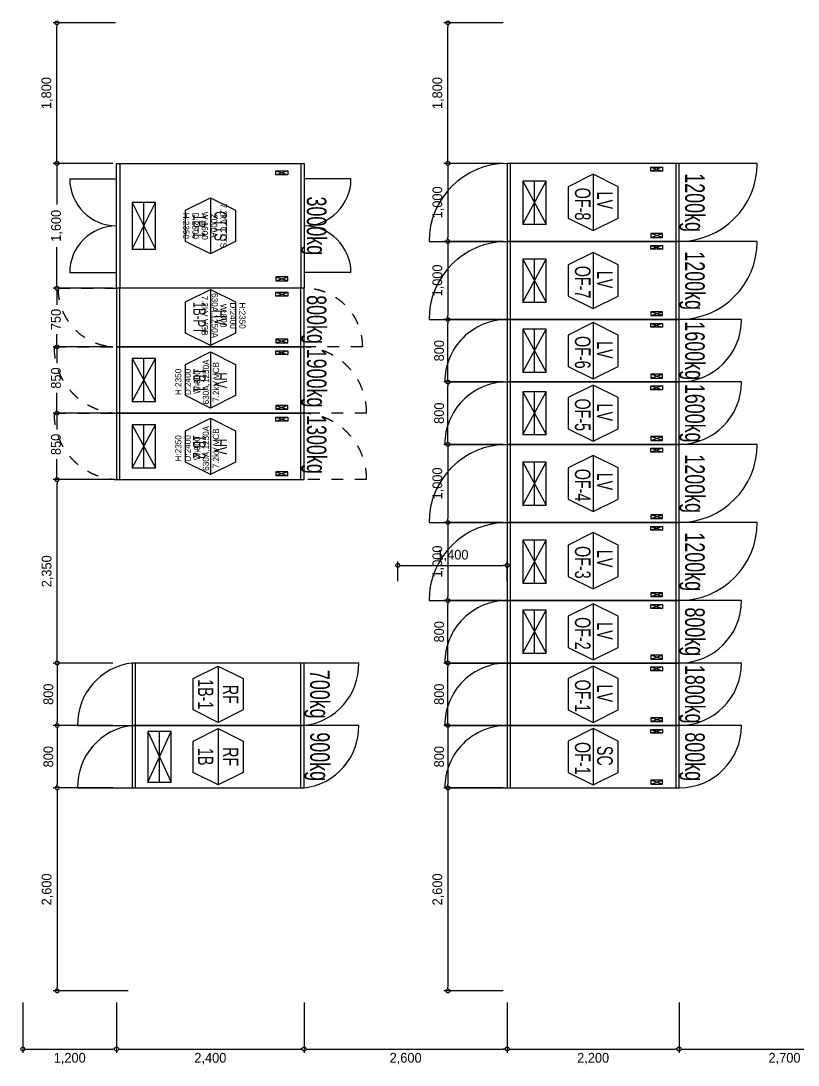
# Model space of a CAD drawing. Header units: millimetres. Extents: x 89978 to 501025, y -351975 to 835730.
# Drawn here: x 283425 to 293374, y -320500 to -307125 of the extents above; entities that cross this region are included whole.
import ezdxf
from ezdxf.enums import TextEntityAlignment as Align

# ---------------------------------------------------------------- set-up
doc = ezdxf.new("R2010")
doc.units = ezdxf.units.MM
doc.header["$LTSCALE"] = 150
doc.linetypes.add('D1', pattern=[3, 1, -1, 1])
doc.layers.get('Defpoints').update_dxf_attribs({"color": 150})
for name, color, linetype in [('------00 Switch Gear', 3, 'Continuous'), ('------00 Switch Gear_Number', 1, 'Continuous'), ('-----36 Dimension', 1, 'Continuous'), ('20251030_전기하중검토', 241, 'Continuous'), ('e-panel-name', 7, 'Continuous')]:
    doc.layers.add(name, color=color, linetype=linetype)
doc.layers.add('NOPLOT', color=191, linetype='Continuous', plot=False)
doc.styles.add('ELEC', font='')
doc.styles.get('ELEC').set_extended_font_data('Dotum')
doc.dimstyles.new('ELEC', dxfattribs={"dimscale": 100, "dimtxt": 2, "dimasz": 1, "dimexe": 2, "dimexo": 1, "dimgap": 1, "dimtad": 1, "dimdec": 0, "dimrnd": 0.25, "dimzin": 9, "dimdsep": 32, "dimlunit": 6, "dimtxsty": 'ELEC', "dimblk": 'Z_DOT', "dimcen": 3, "dimclrd": 7, "dimclre": 7, "dimclrt": 3, "dimadec": 0, "dimazin": 0, "dimtfac": 1, "dimtdec": 0, "dimtix": 1, "dimtmove": 2, "dimatfit": 1, "dimfxl": 1, "dimarcsym": 0})

# ---------------------------------------------------------------- blocks, each defined once
blk = doc.blocks.new('_DOTBLANK')
at = {"color": 0, "linetype": 'ByBlock'}
blk.add_line((-0.5, 0), (-1, 0), dxfattribs=at)
blk.add_circle((0, 0), 0.5, dxfattribs=at)
blk = doc.blocks.new('*D973')
at = {"layer": '-----36 Dimension', "color": 0, "lineweight": -2, "transparency": 16777216}
for p, q in [((284600, -316150), (283839, -316150)), ((283889, -316200), (283889, -316900)), ((284603, -316950), (283839, -316950))]:
    blk.add_line(p, q, dxfattribs=at)
at = {"layer": 'Defpoints', "color": 0, "transparency": 16777216}
for p in [(284650, -316150, 0), (283889, -316950), (284653, -316950)]:
    blk.add_point(p, dxfattribs=at)
at = {"layer": '-----36 Dimension', "color": 0, "lineweight": -2, "transparency": 16777216, "xscale": 50, "yscale": 50, "zscale": 50}
for p, rotation in [((283889, -316150), 90), ((283889, -316950), 270)]:
    blk.add_blockref('_DOTBLANK', p, dxfattribs=dict(at, rotation=rotation))
at = {"layer": '-----36 Dimension', "color": 0, "transparency": 16777216, "insert": (283777, -316550), "char_height": 125, "attachment_point": 5, "rotation": 90, "style": 'ELEC'}
blk.add_mtext('800', dxfattribs=at)
blk = doc.blocks.new('Z_DOT')
for p, q in [((-2, 0), (2, 0)), ((0, -2), (0, 2))]:
    blk.add_line(p, q)
for radius in [2.5, 1.25]:
    blk.add_circle((0, 0), radius)
blk = doc.blocks.new('*D974')
at = {"layer": '-----36 Dimension', "color": 0, "lineweight": -2, "transparency": 16777216}
for p, q in [((284600, -315350), (283839, -315350)), ((283889, -315400), (283889, -316100)), ((284603, -316150), (283839, -316150))]:
    blk.add_line(p, q, dxfattribs=at)
at = {"layer": 'Defpoints', "color": 0, "transparency": 16777216}
for p in [(284650, -315350, 0), (283889, -316150), (284653, -316150)]:
    blk.add_point(p, dxfattribs=at)
at = {"layer": '-----36 Dimension', "color": 0, "lineweight": -2, "transparency": 16777216, "xscale": 50, "yscale": 50, "zscale": 50}
for p, rotation in [((283889, -315350), 90), ((283889, -316150), 270)]:
    blk.add_blockref('_DOTBLANK', p, dxfattribs=dict(at, rotation=rotation))
at = {"layer": '-----36 Dimension', "color": 0, "transparency": 16777216, "insert": (283777, -315750), "char_height": 125, "attachment_point": 5, "rotation": 90, "style": 'ELEC'}
blk.add_mtext('800', dxfattribs=at)
blk = doc.blocks.new('800x2200')
at = {"layer": '------00 Switch Gear'}
for p, q in [((-2160, 0), (-2160, 800)), ((-1990, 750), (-1840, 700)), ((-1840, 750), (-1990, 700)), ((800, 800), (-42, 800)), ((-40, 0), (-40, 800)), ((-3000, 0), (-2158, 0)), ((-1990, 50), (-1840, 100)), ((-1840, 50), (-1990, 100))]:
    blk.add_line(p, q, dxfattribs=at)
for points in [[(0, 0), (0, 800), (-2200, 800), (-2200, 0)], [(-1840, 750), (-1990, 750), (-1990, 700), (-1840, 700)], [(-1840, 50), (-1990, 50), (-1990, 100), (-1840, 100)]]:
    blk.add_lwpolyline(points, close=True, dxfattribs=at)
for centre, start, end in [((-2200, 0), 90, 180), ((0, 800), 270, 0)]:
    blk.add_arc(centre, 800, start, end, dxfattribs=at)
blk = doc.blocks.new('*D1023')
at = {"layer": '-----36 Dimension', "color": 0, "lineweight": -2, "transparency": 16777216}
for p, q in [((284650, -319700), (284650, -320344)), ((287050, -319700), (287050, -320344)), ((284700, -320294), (287000, -320294))]:
    blk.add_line(p, q, dxfattribs=at)
at = {"layer": 'Defpoints', "color": 0, "transparency": 16777216}
for p in [(284650, -318450), (287050, -318450), (287050, -320294)]:
    blk.add_point(p, dxfattribs=at)
at = {"layer": '-----36 Dimension', "color": 0, "lineweight": -2, "transparency": 16777216, "xscale": 50, "yscale": 50, "zscale": 50, "rotation": 180}
blk.add_blockref('_DOTBLANK', (284650, -320294), dxfattribs=at)
at = {"layer": '-----36 Dimension', "color": 0, "lineweight": -2, "transparency": 16777216, "xscale": 50, "yscale": 50, "zscale": 50}
blk.add_blockref('_DOTBLANK', (287050, -320294), dxfattribs=at)
at = {"layer": '-----36 Dimension', "color": 0, "transparency": 16777216, "insert": (285850, -320418), "char_height": 125, "attachment_point": 5, "style": 'ELEC'}
blk.add_mtext('2,400', dxfattribs=at)
blk = doc.blocks.new('*D1024')
at = {"layer": '-----36 Dimension', "color": 0, "lineweight": -2, "transparency": 16777216}
for p, q in [((283450, -319700), (283450, -320344)), ((284650, -319700), (284650, -320344)), ((283500, -320294), (284600, -320294))]:
    blk.add_line(p, q, dxfattribs=at)
at = {"layer": 'Defpoints', "color": 0, "transparency": 16777216}
for p in [(283450, -318450), (284650, -318450), (284650, -320294)]:
    blk.add_point(p, dxfattribs=at)
at = {"layer": '-----36 Dimension', "color": 0, "lineweight": -2, "transparency": 16777216, "xscale": 50, "yscale": 50, "zscale": 50, "rotation": 180}
blk.add_blockref('_DOTBLANK', (283450, -320294), dxfattribs=at)
at = {"layer": '-----36 Dimension', "color": 0, "lineweight": -2, "transparency": 16777216, "xscale": 50, "yscale": 50, "zscale": 50}
blk.add_blockref('_DOTBLANK', (284650, -320294), dxfattribs=at)
at = {"layer": '-----36 Dimension', "color": 0, "transparency": 16777216, "insert": (284050, -320418), "char_height": 125, "attachment_point": 5, "style": 'ELEC'}
blk.add_mtext('1,200', dxfattribs=at)
blk = doc.blocks.new('*D1025')
at = {"layer": '-----36 Dimension', "color": 0, "lineweight": -2, "transparency": 16777216}
for p, q in [((289650, -319700), (289650, -320344)), ((291850, -319700), (291850, -320344)), ((289700, -320294), (291800, -320294))]:
    blk.add_line(p, q, dxfattribs=at)
at = {"layer": 'Defpoints', "color": 0, "transparency": 16777216}
for p in [(289650, -318450), (291850, -318450), (291850, -320294)]:
    blk.add_point(p, dxfattribs=at)
at = {"layer": '-----36 Dimension', "color": 0, "lineweight": -2, "transparency": 16777216, "xscale": 50, "yscale": 50, "zscale": 50, "rotation": 180}
blk.add_blockref('_DOTBLANK', (289650, -320294), dxfattribs=at)
at = {"layer": '-----36 Dimension', "color": 0, "lineweight": -2, "transparency": 16777216, "xscale": 50, "yscale": 50, "zscale": 50}
blk.add_blockref('_DOTBLANK', (291850, -320294), dxfattribs=at)
at = {"layer": '-----36 Dimension', "color": 0, "transparency": 16777216, "insert": (290750, -320418), "char_height": 125, "attachment_point": 5, "style": 'ELEC'}
blk.add_mtext('2,200', dxfattribs=at)
blk = doc.blocks.new('*D1026')
at = {"layer": '-----36 Dimension', "color": 0, "lineweight": -2, "transparency": 16777216}
for p, q in [((291850, -319700), (291850, -320344)), ((294550, -319700), (294550, -320344)), ((291900, -320294), (294500, -320294))]:
    blk.add_line(p, q, dxfattribs=at)
at = {"layer": 'Defpoints', "color": 0, "transparency": 16777216}
for p in [(291850, -318450), (294550, -318450), (294550, -320294)]:
    blk.add_point(p, dxfattribs=at)
at = {"layer": '-----36 Dimension', "color": 0, "lineweight": -2, "transparency": 16777216, "xscale": 50, "yscale": 50, "zscale": 50, "rotation": 180}
blk.add_blockref('_DOTBLANK', (291850, -320294), dxfattribs=at)
at = {"layer": '-----36 Dimension', "color": 0, "lineweight": -2, "transparency": 16777216, "xscale": 50, "yscale": 50, "zscale": 50}
blk.add_blockref('_DOTBLANK', (294550, -320294), dxfattribs=at)
at = {"layer": '-----36 Dimension', "color": 0, "transparency": 16777216, "insert": (293200, -320418), "char_height": 125, "attachment_point": 5, "style": 'ELEC'}
blk.add_mtext('2,700', dxfattribs=at)
blk = doc.blocks.new('*D1030')
at = {"layer": '-----36 Dimension', "color": 0, "lineweight": -2, "transparency": 16777216}
for p, q in [((287050, -319700), (287050, -320344)), ((289650, -319700), (289650, -320344)), ((287100, -320294), (289600, -320294))]:
    blk.add_line(p, q, dxfattribs=at)
at = {"layer": 'Defpoints', "color": 0, "transparency": 16777216}
for p in [(287050, -318450), (289650, -318450), (289650, -320294)]:
    blk.add_point(p, dxfattribs=at)
at = {"layer": '-----36 Dimension', "color": 0, "lineweight": -2, "transparency": 16777216, "xscale": 50, "yscale": 50, "zscale": 50, "rotation": 180}
blk.add_blockref('_DOTBLANK', (287050, -320294), dxfattribs=at)
at = {"layer": '-----36 Dimension', "color": 0, "lineweight": -2, "transparency": 16777216, "xscale": 50, "yscale": 50, "zscale": 50}
blk.add_blockref('_DOTBLANK', (289650, -320294), dxfattribs=at)
at = {"layer": '-----36 Dimension', "color": 0, "transparency": 16777216, "insert": (288350, -320418), "char_height": 125, "attachment_point": 5, "style": 'ELEC'}
blk.add_mtext('2,600', dxfattribs=at)
blk = doc.blocks.new('*D1031')
at = {"layer": '-----36 Dimension', "color": 0, "lineweight": -2, "transparency": 16777216}
for p, q in [((289600, -316150), (288841, -316150)), ((288891, -316200), (288891, -316900)), ((289600, -316950), (288841, -316950))]:
    blk.add_line(p, q, dxfattribs=at)
at = {"layer": 'Defpoints', "color": 0, "transparency": 16777216}
for p in [(289650, -316150), (288891, -316950), (289650, -316950)]:
    blk.add_point(p, dxfattribs=at)
at = {"layer": '-----36 Dimension', "color": 0, "lineweight": -2, "transparency": 16777216, "xscale": 50, "yscale": 50, "zscale": 50}
for p, rotation in [((288891, -316150), 90), ((288891, -316950), 270)]:
    blk.add_blockref('_DOTBLANK', p, dxfattribs=dict(at, rotation=rotation))
at = {"layer": '-----36 Dimension', "color": 0, "transparency": 16777216, "insert": (288779, -316550), "char_height": 125, "attachment_point": 5, "rotation": 90, "style": 'ELEC'}
blk.add_mtext('800', dxfattribs=at)
blk = doc.blocks.new('*D1134')
at = {"layer": '-----36 Dimension', "color": 0, "lineweight": -2, "transparency": 16777216}
for p, q in [((289600, -315350), (288841, -315350)), ((288891, -316100), (288891, -315400)), ((289600, -316150), (288841, -316150))]:
    blk.add_line(p, q, dxfattribs=at)
at = {"layer": 'Defpoints', "color": 0, "transparency": 16777216}
for p in [(288891, -315350), (289650, -315350), (289650, -316150)]:
    blk.add_point(p, dxfattribs=at)
at = {"layer": '-----36 Dimension', "color": 0, "lineweight": -2, "transparency": 16777216, "xscale": 50, "yscale": 50, "zscale": 50}
for p, rotation in [((288891, -315350), 90), ((288891, -316150), 270)]:
    blk.add_blockref('_DOTBLANK', p, dxfattribs=dict(at, rotation=rotation))
at = {"layer": '-----36 Dimension', "color": 0, "transparency": 16777216, "insert": (288779, -315750), "char_height": 125, "attachment_point": 5, "rotation": 90, "style": 'ELEC'}
blk.add_mtext('800', dxfattribs=at)
blk = doc.blocks.new('*D1135')
at = {"layer": '-----36 Dimension', "color": 0, "lineweight": -2, "transparency": 16777216}
for p, q in [((289600, -314550), (288841, -314550)), ((288891, -315300), (288891, -314600)), ((289600, -315350), (288841, -315350))]:
    blk.add_line(p, q, dxfattribs=at)
at = {"layer": 'Defpoints', "color": 0, "transparency": 16777216}
for p in [(288891, -314550), (289650, -314550), (289650, -315350)]:
    blk.add_point(p, dxfattribs=at)
at = {"layer": '-----36 Dimension', "color": 0, "lineweight": -2, "transparency": 16777216, "xscale": 50, "yscale": 50, "zscale": 50}
for p, rotation in [((288891, -314550), 90), ((288891, -315350), 270)]:
    blk.add_blockref('_DOTBLANK', p, dxfattribs=dict(at, rotation=rotation))
at = {"layer": '-----36 Dimension', "color": 0, "transparency": 16777216, "insert": (288779, -314950), "char_height": 125, "attachment_point": 5, "rotation": 90, "style": 'ELEC'}
blk.add_mtext('800', dxfattribs=at)
blk = doc.blocks.new('*D1136')
at = {"layer": '-----36 Dimension', "color": 0, "lineweight": -2, "transparency": 16777216}
for p, q in [((289600, -311750), (288841, -311750)), ((288891, -312500), (288891, -311800)), ((289600, -312550), (288841, -312550))]:
    blk.add_line(p, q, dxfattribs=at)
at = {"layer": 'Defpoints', "color": 0, "transparency": 16777216}
for p in [(288891, -311750), (289650, -311750), (289650, -312550)]:
    blk.add_point(p, dxfattribs=at)
at = {"layer": '-----36 Dimension', "color": 0, "lineweight": -2, "transparency": 16777216, "xscale": 50, "yscale": 50, "zscale": 50}
for p, rotation in [((288891, -311750), 90), ((288891, -312550), 270)]:
    blk.add_blockref('_DOTBLANK', p, dxfattribs=dict(at, rotation=rotation))
at = {"layer": '-----36 Dimension', "color": 0, "transparency": 16777216, "insert": (288779, -312150), "char_height": 125, "attachment_point": 5, "rotation": 90, "style": 'ELEC'}
blk.add_mtext('800', dxfattribs=at)
blk = doc.blocks.new('*D1137')
at = {"layer": '-----36 Dimension', "color": 0, "lineweight": -2, "transparency": 16777216}
for p, q in [((289600, -310950), (288841, -310950)), ((288891, -311700), (288891, -311000)), ((289600, -311750), (288841, -311750))]:
    blk.add_line(p, q, dxfattribs=at)
at = {"layer": 'Defpoints', "color": 0, "transparency": 16777216}
for p in [(288891, -310950), (289650, -310950), (289650, -311750)]:
    blk.add_point(p, dxfattribs=at)
at = {"layer": '-----36 Dimension', "color": 0, "lineweight": -2, "transparency": 16777216, "xscale": 50, "yscale": 50, "zscale": 50}
for p, rotation in [((288891, -310950), 90), ((288891, -311750), 270)]:
    blk.add_blockref('_DOTBLANK', p, dxfattribs=dict(at, rotation=rotation))
at = {"layer": '-----36 Dimension', "color": 0, "transparency": 16777216, "insert": (288779, -311350), "char_height": 125, "attachment_point": 5, "rotation": 90, "style": 'ELEC'}
blk.add_mtext('800', dxfattribs=at)
blk = doc.blocks.new('*D1032')
at = {"layer": '-----36 Dimension', "color": 0, "lineweight": -2, "transparency": 16777216}
for p, q in [((289600, -307150), (288841, -307150)), ((288891, -308900), (288891, -307200)), ((289600, -308950), (288841, -308950))]:
    blk.add_line(p, q, dxfattribs=at)
at = {"layer": 'Defpoints', "color": 0, "transparency": 16777216}
for p in [(288891, -307150), (289650, -307150), (289650, -308950)]:
    blk.add_point(p, dxfattribs=at)
at = {"layer": '-----36 Dimension', "color": 0, "lineweight": -2, "transparency": 16777216, "xscale": 50, "yscale": 50, "zscale": 50}
for p, rotation in [((288891, -307150), 90), ((288891, -308950), 270)]:
    blk.add_blockref('_DOTBLANK', p, dxfattribs=dict(at, rotation=rotation))
at = {"layer": '-----36 Dimension', "color": 0, "transparency": 16777216, "insert": (288767, -308050), "char_height": 125, "attachment_point": 5, "rotation": 90, "style": 'ELEC'}
blk.add_mtext('1,800', dxfattribs=at)
blk = doc.blocks.new('*D1033')
at = {"layer": '-----36 Dimension', "color": 0, "lineweight": -2, "transparency": 16777216}
for p, q in [((289600, -316950), (288841, -316950)), ((288891, -317000), (288891, -319500)), ((289600, -319550), (288841, -319550))]:
    blk.add_line(p, q, dxfattribs=at)
at = {"layer": 'Defpoints', "color": 0, "transparency": 16777216}
for p in [(289650, -316950), (288891, -319550), (289650, -319550)]:
    blk.add_point(p, dxfattribs=at)
at = {"layer": '-----36 Dimension', "color": 0, "lineweight": -2, "transparency": 16777216, "xscale": 50, "yscale": 50, "zscale": 50}
for p, rotation in [((288891, -316950), 90), ((288891, -319550), 270)]:
    blk.add_blockref('_DOTBLANK', p, dxfattribs=dict(at, rotation=rotation))
at = {"layer": '-----36 Dimension', "color": 0, "transparency": 16777216, "insert": (288767, -318250), "char_height": 125, "attachment_point": 5, "rotation": 90, "style": 'ELEC'}
blk.add_mtext('2,600', dxfattribs=at)
blk = doc.blocks.new('*D993')
at = {"layer": '-----36 Dimension', "color": 0, "lineweight": -2, "transparency": 16777216}
for p, q in [((284600, -308950), (283836, -308950)), ((283886, -309000), (283886, -309478)), ((283886, -310500), (283886, -310022)), ((284600, -310550), (283836, -310550))]:
    blk.add_line(p, q, dxfattribs=at)
at = {"layer": 'Defpoints', "color": 0, "transparency": 16777216}
for p in [(284650, -308950), (283886, -310550), (284650, -310550)]:
    blk.add_point(p, dxfattribs=at)
at = {"layer": '-----36 Dimension', "color": 0, "lineweight": -2, "transparency": 16777216, "xscale": 50, "yscale": 50, "zscale": 50}
for p, rotation in [((283886, -308950), 90), ((283886, -310550), 270)]:
    blk.add_blockref('_DOTBLANK', p, dxfattribs=dict(at, rotation=rotation))
at = {"layer": '-----36 Dimension', "color": 0, "transparency": 16777216, "insert": (283886, -309750), "char_height": 125, "attachment_point": 5, "rotation": 90, "style": 'ELEC'}
blk.add_mtext('1,600', dxfattribs=at)
blk = doc.blocks.new('1600X2400')
at = {"layer": '------00 Switch Gear', "linetype": 'Continuous'}
for p, q in [((-2360, 855), (-2360, 1600)), ((-42, 0), (-42, 1600)), ((-2360, 0), (-2360, 855))]:
    blk.add_line(p, q, dxfattribs=at)
at = {"layer": '------00 Switch Gear', "linetype": 'D1'}
for p, q in [((-2040, 1505), (-2190, 1455)), ((-2040, 1455), (-2190, 1505)), ((-2040, 95), (-2190, 145)), ((-2040, 145), (-2190, 95))]:
    blk.add_line(p, q, dxfattribs=at)
at = {"layer": '------00 Switch Gear'}
blk.add_lwpolyline([(0, 1600), (0, 0), (-2400, 0), (-2400, 1600)], close=True, dxfattribs=at)
at = {"layer": '------00 Switch Gear', "linetype": 'D1'}
for points in [[(-2190, 1505), (-2190, 1455), (-2040, 1455), (-2040, 1505)], [(-2190, 95), (-2190, 145), (-2040, 145), (-2040, 95)]]:
    blk.add_lwpolyline(points, close=True, dxfattribs=at)
at = {"layer": 'NOPLOT', "linetype": 'ByBlock'}
for p, q in [((-3000, 1400), (-2400, 1400)), ((600, 1400), (0, 1400)), ((-3000, 200), (-2400, 200)), ((600, 200), (0, 200))]:
    blk.add_line(p, q, dxfattribs=at)
for centre, start, end in [((-2400, 1400), 180, 270), ((0, 1400), 270, 0), ((-2400, 200), 90, 180), ((0, 200), 0, 90)]:
    blk.add_arc(centre, 600, start, end, dxfattribs=at)
blk = doc.blocks.new('*D994')
at = {"layer": '-----36 Dimension', "color": 0, "lineweight": -2, "transparency": 16777216}
for p, q in [((284600, -310550), (283836, -310550)), ((283886, -310600), (283886, -310761)), ((283886, -311250), (283886, -311139)), ((284600, -311300), (283836, -311300))]:
    blk.add_line(p, q, dxfattribs=at)
at = {"layer": 'Defpoints', "color": 0, "transparency": 16777216}
for p in [(284650, -310550), (283886, -311300), (284650, -311300)]:
    blk.add_point(p, dxfattribs=at)
at = {"layer": '-----36 Dimension', "color": 0, "lineweight": -2, "transparency": 16777216, "xscale": 50, "yscale": 50, "zscale": 50}
for p, rotation in [((283886, -310550), 90), ((283886, -311300), 270)]:
    blk.add_blockref('_DOTBLANK', p, dxfattribs=dict(at, rotation=rotation))
at = {"layer": '-----36 Dimension', "color": 0, "transparency": 16777216, "insert": (283874, -310950), "char_height": 125, "attachment_point": 5, "rotation": 90, "style": 'ELEC'}
blk.add_mtext('750', dxfattribs=at)
blk = doc.blocks.new('750X2400')
at = {"layer": '------00 Switch Gear'}
for p, q in [((-2360, 750), (-2360, 0)), ((-42, 750), (-42, 0))]:
    blk.add_line(p, q, dxfattribs=at)
at = {"layer": '------00 Switch Gear', "linetype": 'D1'}
for p, q in [((-2040, 700), (-2190, 650)), ((-2040, 650), (-2190, 700)), ((-2040, 50), (-2190, 100)), ((-2040, 100), (-2190, 50))]:
    blk.add_line(p, q, dxfattribs=at)
at = {"layer": '------00 Switch Gear'}
blk.add_lwpolyline([(-2400, 750), (-2400, 0), (0, 0), (0, 750)], close=True, dxfattribs=at)
at = {"layer": '------00 Switch Gear', "linetype": 'D1'}
for points in [[(-2190, 700), (-2190, 650), (-2040, 650), (-2040, 700)], [(-2190, 50), (-2190, 100), (-2040, 100), (-2040, 50)]]:
    blk.add_lwpolyline(points, close=True, dxfattribs=at)
at = {"layer": 'NOPLOT', "linetype": 'D1'}
for p, q in [((-3150, 750), (-2400, 750)), ((750, 0), (0, 0))]:
    blk.add_line(p, q, dxfattribs=at)
for centre, start, end in [((-2400, 750), 180, 270), ((0, 0), 0, 90)]:
    blk.add_arc(centre, 750, start, end, dxfattribs=at)
blk = doc.blocks.new('*D1091')
at = {"layer": '-----36 Dimension', "color": 0, "lineweight": -2, "transparency": 16777216}
for p, q in [((288250, -314300), (288250, -314049)), ((289650, -314300), (289650, -314049)), ((288300, -314099), (289600, -314099))]:
    blk.add_line(p, q, dxfattribs=at)
at = {"layer": 'Defpoints', "color": 0, "transparency": 16777216}
for p in [(289650, -314099), (288250, -314350), (289650, -314350)]:
    blk.add_point(p, dxfattribs=at)
at = {"layer": '-----36 Dimension', "color": 0, "lineweight": -2, "transparency": 16777216, "xscale": 50, "yscale": 50, "zscale": 50, "rotation": 180}
blk.add_blockref('_DOTBLANK', (288250, -314099), dxfattribs=at)
at = {"layer": '-----36 Dimension', "color": 0, "lineweight": -2, "transparency": 16777216, "xscale": 50, "yscale": 50, "zscale": 50}
blk.add_blockref('_DOTBLANK', (289650, -314099), dxfattribs=at)
at = {"layer": '-----36 Dimension', "color": 0, "transparency": 16777216, "insert": (288950, -313974), "char_height": 125, "attachment_point": 5, "style": 'ELEC'}
blk.add_mtext('1,400', dxfattribs=at)
blk = doc.blocks.new('*D1100')
at = {"layer": '-----36 Dimension', "color": 0, "lineweight": -2, "transparency": 16777216}
for p, q in [((284636, -307150), (283836, -307150)), ((283886, -308900), (283886, -307200)), ((284600, -308950), (283836, -308950))]:
    blk.add_line(p, q, dxfattribs=at)
at = {"layer": 'Defpoints', "color": 0, "transparency": 16777216}
for p in [(283886, -307150), (284686, -307150), (284650, -308950)]:
    blk.add_point(p, dxfattribs=at)
at = {"layer": '-----36 Dimension', "color": 0, "lineweight": -2, "transparency": 16777216, "xscale": 50, "yscale": 50, "zscale": 50}
for p, rotation in [((283886, -307150), 90), ((283886, -308950), 270)]:
    blk.add_blockref('_DOTBLANK', p, dxfattribs=dict(at, rotation=rotation))
at = {"layer": '-----36 Dimension', "color": 0, "transparency": 16777216, "insert": (283762, -308050), "char_height": 125, "attachment_point": 5, "rotation": 90, "style": 'ELEC'}
blk.add_mtext('1,800', dxfattribs=at)
blk = doc.blocks.new('850X2400')
at = {"layer": '------00 Switch Gear'}
for p, q in [((-2360, 850), (-2360, 0)), ((-40, 850), (-40, 0))]:
    blk.add_line(p, q, dxfattribs=at)
at = {"layer": '------00 Switch Gear', "linetype": 'D1'}
for p, q in [((-2040, 800), (-2190, 750)), ((-2040, 750), (-2190, 800)), ((-2040, 50), (-2190, 100)), ((-2040, 100), (-2190, 50))]:
    blk.add_line(p, q, dxfattribs=at)
at = {"layer": '------00 Switch Gear'}
blk.add_lwpolyline([(-2400, 850), (-2400, 0), (0, 0), (0, 850)], close=True, dxfattribs=at)
at = {"layer": '------00 Switch Gear', "linetype": 'D1'}
for points in [[(-2190, 800), (-2190, 750), (-2040, 750), (-2040, 800)], [(-2190, 50), (-2190, 100), (-2040, 100), (-2040, 50)]]:
    blk.add_lwpolyline(points, close=True, dxfattribs=at)
at = {"layer": 'NOPLOT', "linetype": 'D1'}
for p, q in [((-3200, 850), (-2400, 850)), ((800, 0), (0, 0))]:
    blk.add_line(p, q, dxfattribs=at)
for centre, start, end in [((-2356, 843), 179.5156, 267.013), ((-44, 7), 359.5156, 87.013)]:
    blk.add_arc(centre, 844, start, end, dxfattribs=at)
blk = doc.blocks.new('*D1108')
at = {"layer": '-----36 Dimension', "color": 0, "lineweight": -2, "transparency": 16777216}
for p, q in [((284600, -312150), (283836, -312150)), ((283886, -312200), (283886, -312359)), ((283886, -312950), (283886, -312741)), ((284600, -313000), (283836, -313000))]:
    blk.add_line(p, q, dxfattribs=at)
at = {"layer": 'Defpoints', "color": 0, "transparency": 16777216}
for p in [(284650, -312150), (283886, -313000), (284650, -313000)]:
    blk.add_point(p, dxfattribs=at)
at = {"layer": '-----36 Dimension', "color": 0, "lineweight": -2, "transparency": 16777216, "xscale": 50, "yscale": 50, "zscale": 50}
for p, rotation in [((283886, -312150), 90), ((283886, -313000), 270)]:
    blk.add_blockref('_DOTBLANK', p, dxfattribs=dict(at, rotation=rotation))
at = {"layer": '-----36 Dimension', "color": 0, "transparency": 16777216, "insert": (283874, -312550), "char_height": 125, "attachment_point": 5, "rotation": 90, "style": 'ELEC'}
blk.add_mtext('850', dxfattribs=at)
blk = doc.blocks.new('*D1109')
at = {"layer": '-----36 Dimension', "color": 0, "lineweight": -2, "transparency": 16777216}
for p, q in [((284600, -311300), (283836, -311300)), ((283886, -311350), (283886, -311509)), ((283886, -312100), (283886, -311891)), ((284600, -312150), (283836, -312150))]:
    blk.add_line(p, q, dxfattribs=at)
at = {"layer": 'Defpoints', "color": 0, "transparency": 16777216}
for p in [(284650, -311300), (283886, -312150), (284650, -312150)]:
    blk.add_point(p, dxfattribs=at)
at = {"layer": '-----36 Dimension', "color": 0, "lineweight": -2, "transparency": 16777216, "xscale": 50, "yscale": 50, "zscale": 50}
for p, rotation in [((283886, -311300), 90), ((283886, -312150), 270)]:
    blk.add_blockref('_DOTBLANK', p, dxfattribs=dict(at, rotation=rotation))
at = {"layer": '-----36 Dimension', "color": 0, "transparency": 16777216, "insert": (283874, -311700), "char_height": 125, "attachment_point": 5, "rotation": 90, "style": 'ELEC'}
blk.add_mtext('850', dxfattribs=at)
blk = doc.blocks.new('*D1111')
at = {"layer": '-----36 Dimension', "color": 0, "lineweight": -2, "transparency": 16777216}
for p, q in [((289600, -308950), (288841, -308950)), ((288891, -309000), (288891, -309900)), ((289600, -309950), (288841, -309950))]:
    blk.add_line(p, q, dxfattribs=at)
at = {"layer": 'Defpoints', "color": 0, "transparency": 16777216}
for p in [(289650, -308950), (288891, -309950), (289650, -309950)]:
    blk.add_point(p, dxfattribs=at)
at = {"layer": '-----36 Dimension', "color": 0, "lineweight": -2, "transparency": 16777216, "xscale": 50, "yscale": 50, "zscale": 50}
for p, rotation in [((288891, -308950), 90), ((288891, -309950), 270)]:
    blk.add_blockref('_DOTBLANK', p, dxfattribs=dict(at, rotation=rotation))
at = {"layer": '-----36 Dimension', "color": 0, "transparency": 16777216, "insert": (288767, -309450), "char_height": 125, "attachment_point": 5, "rotation": 90, "style": 'ELEC'}
blk.add_mtext('1,000', dxfattribs=at)
blk = doc.blocks.new('1000X2200')
at = {"layer": '------00 Switch Gear'}
for p, q in [((-2160, 1000), (-2160, 0)), ((-210, 950), (-360, 900)), ((-360, 950), (-210, 900)), ((1000, 1000), (-42, 1000)), ((-40, 1000), (-40, 0)), ((-3200, 0), (-2158, 0)), ((-210, 50), (-360, 100)), ((-360, 50), (-210, 100))]:
    blk.add_line(p, q, dxfattribs=at)
for points in [[(-2200, 1000), (-2200, 0), (0, 0), (0, 1000)], [(-360, 950), (-210, 950), (-210, 900), (-360, 900)], [(-360, 50), (-210, 50), (-210, 100), (-360, 100)]]:
    blk.add_lwpolyline(points, close=True, dxfattribs=at)
for centre, start, end in [((-2200, 0), 90, 180), ((0, 1000), 270, 0)]:
    blk.add_arc(centre, 1000, start, end, dxfattribs=at)
blk = doc.blocks.new('*D1112')
at = {"layer": '-----36 Dimension', "color": 0, "lineweight": -2, "transparency": 16777216}
for p, q in [((289600, -309950), (288841, -309950)), ((288891, -310000), (288891, -310900)), ((289600, -310950), (288841, -310950))]:
    blk.add_line(p, q, dxfattribs=at)
at = {"layer": 'Defpoints', "color": 0, "transparency": 16777216}
for p in [(289650, -309950), (288891, -310950), (289650, -310950)]:
    blk.add_point(p, dxfattribs=at)
at = {"layer": '-----36 Dimension', "color": 0, "lineweight": -2, "transparency": 16777216, "xscale": 50, "yscale": 50, "zscale": 50}
for p, rotation in [((288891, -309950), 90), ((288891, -310950), 270)]:
    blk.add_blockref('_DOTBLANK', p, dxfattribs=dict(at, rotation=rotation))
at = {"layer": '-----36 Dimension', "color": 0, "transparency": 16777216, "insert": (288767, -310450), "char_height": 125, "attachment_point": 5, "rotation": 90, "style": 'ELEC'}
blk.add_mtext('1,000', dxfattribs=at)
blk = doc.blocks.new('*D1113')
at = {"layer": '-----36 Dimension', "color": 0, "lineweight": -2, "transparency": 16777216}
for p, q in [((289600, -312550), (288841, -312550)), ((288891, -312600), (288891, -313500)), ((289600, -313550), (288841, -313550))]:
    blk.add_line(p, q, dxfattribs=at)
at = {"layer": 'Defpoints', "color": 0, "transparency": 16777216}
for p in [(289650, -312550), (288891, -313550), (289650, -313550)]:
    blk.add_point(p, dxfattribs=at)
at = {"layer": '-----36 Dimension', "color": 0, "lineweight": -2, "transparency": 16777216, "xscale": 50, "yscale": 50, "zscale": 50}
for p, rotation in [((288891, -312550), 90), ((288891, -313550), 270)]:
    blk.add_blockref('_DOTBLANK', p, dxfattribs=dict(at, rotation=rotation))
at = {"layer": '-----36 Dimension', "color": 0, "transparency": 16777216, "insert": (288767, -313050), "char_height": 125, "attachment_point": 5, "rotation": 90, "style": 'ELEC'}
blk.add_mtext('1,000', dxfattribs=at)
blk = doc.blocks.new('*D1114')
at = {"layer": '-----36 Dimension', "color": 0, "lineweight": -2, "transparency": 16777216}
for p, q in [((289600, -313550), (288841, -313550)), ((288891, -313600), (288891, -314500)), ((289600, -314550), (288841, -314550))]:
    blk.add_line(p, q, dxfattribs=at)
at = {"layer": 'Defpoints', "color": 0, "transparency": 16777216}
for p in [(289650, -313550), (288891, -314550), (289650, -314550)]:
    blk.add_point(p, dxfattribs=at)
at = {"layer": '-----36 Dimension', "color": 0, "lineweight": -2, "transparency": 16777216, "xscale": 50, "yscale": 50, "zscale": 50}
for p, rotation in [((288891, -313550), 90), ((288891, -314550), 270)]:
    blk.add_blockref('_DOTBLANK', p, dxfattribs=dict(at, rotation=rotation))
at = {"layer": '-----36 Dimension', "color": 0, "transparency": 16777216, "insert": (288767, -314050), "char_height": 125, "attachment_point": 5, "rotation": 90, "style": 'ELEC'}
blk.add_mtext('1,000', dxfattribs=at)
blk = doc.blocks.new('*D1166')
at = {"layer": '-----36 Dimension', "color": 0, "lineweight": -2, "transparency": 16777216}
for p, q in [((284600, -313000), (283839, -313000)), ((283889, -315300), (283889, -313050)), ((284600, -315350), (283839, -315350))]:
    blk.add_line(p, q, dxfattribs=at)
at = {"layer": 'Defpoints', "color": 0, "transparency": 16777216}
for p in [(283889, -313000), (284650, -313000), (284650, -315350, 0)]:
    blk.add_point(p, dxfattribs=at)
at = {"layer": '-----36 Dimension', "color": 0, "lineweight": -2, "transparency": 16777216, "xscale": 50, "yscale": 50, "zscale": 50}
for p, rotation in [((283889, -313000), 90), ((283889, -315350), 270)]:
    blk.add_blockref('_DOTBLANK', p, dxfattribs=dict(at, rotation=rotation))
at = {"layer": '-----36 Dimension', "color": 0, "transparency": 16777216, "insert": (283765, -314175), "char_height": 125, "attachment_point": 5, "rotation": 90, "style": 'ELEC'}
blk.add_mtext('2,350', dxfattribs=at)
blk = doc.blocks.new('*D1122')
at = {"layer": '-----36 Dimension', "color": 0, "lineweight": -2, "transparency": 16777216}
for p, q in [((284603, -316950), (283839, -316950)), ((283889, -317000), (283889, -319500)), ((284800, -319550), (283839, -319550))]:
    blk.add_line(p, q, dxfattribs=at)
at = {"layer": 'Defpoints', "color": 0, "transparency": 16777216}
for p in [(284653, -316950, 0), (283889, -319550), (284850, -319550)]:
    blk.add_point(p, dxfattribs=at)
at = {"layer": '-----36 Dimension', "color": 0, "lineweight": -2, "transparency": 16777216, "xscale": 50, "yscale": 50, "zscale": 50}
for p, rotation in [((283889, -316950), 90), ((283889, -319550), 270)]:
    blk.add_blockref('_DOTBLANK', p, dxfattribs=dict(at, rotation=rotation))
at = {"layer": '-----36 Dimension', "color": 0, "transparency": 16777216, "insert": (283765, -318250), "char_height": 125, "attachment_point": 5, "rotation": 90, "style": 'ELEC'}
blk.add_mtext('2,600', dxfattribs=at)

msp = doc.modelspace()

# ---------------------------------------------------------------- linework, layer by layer
at = {"layer": '------00 Switch Gear'}
for p, q in [((284892, -316950, 0), (284892, -315350, 0)), ((287010, -316950, 0), (287010, -315350, 0))]:
    msp.add_line(p, q, dxfattribs=at)
at = {"layer": '------00 Switch Gear', "elevation": 0}
for points in [[(284850, -315350, 0.3857431), (284150, -316150), (284850, -316150)], [(287050, -316150, 0.3857431), (287750, -315350), (287050, -315350)], [(284850, -316150, 0.3857431), (284150, -316950), (284850, -316950)], [(287050, -316950, 0.3857431), (287750, -316150), (287050, -316150)]]:
    msp.add_lwpolyline(points, format="xyb", dxfattribs=at)
for points in [[(287050, -316150), (287050, -315350), (284850, -315350), (284850, -316150)], [(287050, -316950), (287050, -316150), (284850, -316150), (284850, -316950)]]:
    msp.add_lwpolyline(points, close=True, dxfattribs=at)
at = {"layer": '------00 Switch Gear_Number', "color": 1, "elevation": 0}
for points in [[(290750, -309090), (290750, -309810), (291070, -309650.4), (291070, -309249.6), (290750, -309090), (290430, -309249.6), (290430, -309650.4), (290750, -309810)], [(290750, -310090), (290750, -310810), (291070, -310650.4), (291070, -310249.6), (290750, -310090), (290430, -310249.6), (290430, -310650.4), (290750, -310810)], [(290750, -310990), (290750, -311710), (291070, -311550.4), (291070, -311149.6), (290750, -310990), (290430, -311149.6), (290430, -311550.4), (290750, -311710)], [(290750, -311790), (290750, -312510), (291070, -312350.4), (291070, -311949.6), (290750, -311790), (290430, -311949.6), (290430, -312350.4), (290750, -312510)], [(290750, -312690), (290750, -313410), (291070, -313250.4), (291070, -312849.6), (290750, -312690), (290430, -312849.6), (290430, -313250.4), (290750, -313410)], [(290750, -313680), (290750, -314400), (291070, -314240.4), (291070, -313839.6), (290750, -313680), (290430, -313839.6), (290430, -314240.4), (290750, -314400)], [(290750, -314590), (290750, -315310), (291070, -315150.4), (291070, -314749.6), (290750, -314590), (290430, -314749.6), (290430, -315150.4), (290750, -315310)], [(285950, -315390), (285950, -316110), (285630, -315950.4), (285630, -315549.6), (285950, -315390), (286270, -315549.6), (286270, -315950.4), (285950, -316110)], [(290750, -315390), (290750, -316110), (291070, -315950.4), (291070, -315549.6), (290750, -315390), (290430, -315549.6), (290430, -315950.4), (290750, -316110)], [(285950, -316190), (285950, -316910), (285630, -316750.4), (285630, -316349.6), (285950, -316190), (286270, -316349.6), (286270, -316750.4), (285950, -316910)], [(290750, -316190), (290750, -316910), (291070, -316750.4), (291070, -316349.6), (290750, -316190), (290430, -316349.6), (290430, -316750.4), (290750, -316910)]]:
    msp.add_lwpolyline(points, dxfattribs=at)
at = {"layer": '------00 Switch Gear_Number', "color": 1, "lineweight": -2, "elevation": 0}
for points in [[(285850, -309390), (285850, -310110), (285530, -309950.4), (285530, -309549.6), (285850, -309390), (286170, -309549.6), (286170, -309950.4), (285850, -310110)], [(285850, -310565), (285850, -311285), (285530, -311125.4), (285530, -310724.6), (285850, -310565), (286170, -310724.6), (286170, -311125.4), (285850, -311285)], [(285850, -311365), (285850, -312085), (285530, -311925.4), (285530, -311524.6), (285850, -311365), (286170, -311524.6), (286170, -311925.4), (285850, -312085)], [(285850, -312215), (285850, -312935), (285530, -312775.4), (285530, -312374.6), (285850, -312215), (286170, -312374.6), (286170, -312775.4), (285850, -312935)]]:
    msp.add_lwpolyline(points, dxfattribs=at)
at = {"layer": 'NOPLOT'}
for p, q in [((289850, -309727.8), (290150, -309177.8)), ((289850, -309177.8), (290150, -309727.8)), ((290000, -309727.8), (290000, -309177.8)), ((284850, -310050), (285150, -309450)), ((284850, -309450), (285150, -310050)), ((285000, -310050), (285000, -309450)), ((289850, -310727.8), (290150, -310177.8)), ((289850, -310177.8), (290150, -310727.8)), ((290000, -310727.8), (290000, -310177.8)), ((289850, -311625), (290150, -311075)), ((289850, -311075), (290150, -311625)), ((290000, -311625), (290000, -311075)), ((284850, -312000), (285150, -311450)), ((284850, -311450), (285150, -312000)), ((285000, -312000), (285000, -311450)), ((289850, -312425), (290150, -311875)), ((289850, -311875), (290150, -312425)), ((290000, -312425), (290000, -311875)), ((284850, -312850), (285150, -312300)), ((284850, -312300), (285150, -312850)), ((285000, -312850), (285000, -312300)), ((289850, -313327.8), (290150, -312777.8)), ((289850, -312777.8), (290150, -313327.8)), ((290000, -313327.8), (290000, -312777.8)), ((289850, -314327.8), (290150, -313777.8)), ((289850, -313777.8), (290150, -314327.8)), ((290000, -314327.8), (290000, -313777.8)), ((289850, -315225), (290150, -314675)), ((289850, -314675), (290150, -315225)), ((290000, -315225), (290000, -314675)), ((285050, -316875, 0), (285350, -316225, 0)), ((285050, -316225, 0), (285350, -316875, 0)), ((285200, -316875, 0), (285200, -316225, 0))]:
    msp.add_line(p, q, dxfattribs=at)
at = {"layer": 'NOPLOT', "elevation": 0}
for points in [[(290150, -309727.8), (290150, -309177.8), (289850, -309177.8), (289850, -309727.8)], [(285150, -310050), (285150, -309450), (284850, -309450), (284850, -310050)], [(290150, -310727.8), (290150, -310177.8), (289850, -310177.8), (289850, -310727.8)], [(290150, -311625), (290150, -311075), (289850, -311075), (289850, -311625)], [(285150, -312000), (285150, -311450), (284850, -311450), (284850, -312000)], [(290150, -312425), (290150, -311875), (289850, -311875), (289850, -312425)], [(285150, -312850), (285150, -312300), (284850, -312300), (284850, -312850)], [(290150, -313327.8), (290150, -312777.8), (289850, -312777.8), (289850, -313327.8)], [(290150, -314327.8), (290150, -313777.8), (289850, -313777.8), (289850, -314327.8)], [(290150, -315225), (290150, -314675), (289850, -314675), (289850, -315225)], [(285350, -316875), (285350, -316225), (285050, -316225), (285050, -316875)]]:
    msp.add_lwpolyline(points, close=True, dxfattribs=at)

# ---------------------------------------------------------------- block references
at = {"layer": 'e-panel-name', "rotation": 180}
for name, p in [('1600X2400', (284650, -308950)), ('750X2400', (284650, -310550)), ('800x2200', (289650, -310950)), ('850X2400', (284650, -311300)), ('800x2200', (289650, -311750)), ('850X2400', (284650, -312150)), ('800x2200', (289650, -314550)), ('800x2200', (289650, -315350)), ('800x2200', (289650, -316150))]:
    msp.add_blockref(name, p, dxfattribs=at)
at = {"layer": 'e-panel-name'}
for p in [(291850, -309950), (291850, -310950), (291850, -313550), (291850, -314550)]:
    msp.add_blockref('1000X2200', p, dxfattribs=at)

# ---------------------------------------------------------------- texts
at = {"layer": '------00 Switch Gear_Number', "color": 0, "style": 'ELEC', "width": 0.7}
for s, p in [('OF-8', (290616.6, -309470.8)), ('LV', (290901.2, -309424)), ('OF-7', (290616.6, -310470.8)), ('LV', (290901.2, -310439.1)), ('OF-6', (290616.6, -311370.8)), ('LV', (290901.2, -311339.1)), ('OF-5', (290616.6, -312170.8)), ('LV', (290901.2, -312139.1)), ('OF-4', (290616.6, -313070.8)), ('LV', (290901.2, -313024)), ('OF-3', (290616.6, -314060.8)), ('LV', (290901.2, -314014)), ('OF-2', (290616.6, -314970.8)), ('LV', (290901.2, -314939.1)), ('OF-1', (290616.6, -315770.8)), ('LV', (290901.2, -315739.1)), ('OF-1', (290616.6, -316570.8)), ('SC', (290901.2, -316539.1))]:
    msp.add_text(s, height=200, rotation=270, dxfattribs=at).set_placement(p, align=Align.MIDDLE_CENTER)
at = {"layer": '------00 Switch Gear_Number', "color": 7, "lineweight": -2, "style": 'ELEC', "width": 0.7}
for s, p in [('1B-1', (285710.4, -309754.4)), ('CTTS', (285982, -309752.5)), ('1B-PT', (285710.4, -310929.4)), ('HV', (285982, -310927.5)), ('1B-1', (285710.4, -311729.4)), ('HV', (285982, -311727.5)), ('1B-2', (285710.4, -312579.4)), ('HV', (285982, -312577.5))]:
    msp.add_text(s, height=160, rotation=270, dxfattribs=at).set_placement(p, align=Align.MIDDLE)
at = {"layer": '------00 Switch Gear_Number', "color": 7, "style": 'ELEC', "width": 0.7}
for s, p in [('1B-1', (285790, -315750)), ('RF', (286110, -315750)), ('1B', (285790, -316550)), ('RF', (286110, -316550))]:
    msp.add_text(s, height=200, rotation=270, dxfattribs=at).set_placement(p, align=Align.MIDDLE_CENTER)
at = {"layer": '20251030_전기하중검토', "style": 'ELEC', "width": 0.7}
for s, p in [('1200kg', (292021.5, -309452.8, 0)), ('3000kg', (287179.5, -309750)), ('1200kg', (292021.5, -310452.8, 0)), ('800kg', (287179.5, -310950)), ('1600kg', (292021.5, -311350, 0)), ('1900kg', (287179.5, -311700)), ('1600kg', (292021.5, -312150, 0)), ('1300kg', (287179.5, -312550)), ('1200kg', (292021.5, -313052.8, 0)), ('1200kg', (292021.5, -314052.8, 0)), ('800kg', (292021.5, -314950, 0)), ('700kg', (287221.5, -315750, 0)), ('1800kg', (292021.5, -315750, 0)), ('900kg', (287221.5, -316550, 0)), ('800kg', (292021.5, -316550, 0))]:
    msp.add_text(s, height=250, rotation=270, dxfattribs=at).set_placement(p, align=Align.MIDDLE)
at = {"layer": 'NOPLOT', "linetype": 'D1', "style": 'ELEC'}
for s, rotation, p in [('7.2kV CTTS', 270, (286020, -309750)), ('H:2350', 270, (285540, -309750)), ('D:2500', 270, (285660, -309750)), ('W:1600', 270, (285780, -309750)), ('2000A', 270, (285900, -309750)), ('7.2kV VCB', 270, (285780, -310900)), ('630A,1250A', 270, (285900, -310900)), ('W:800', 270, (286020, -310900)), ('D:2400', 270, (286140, -310900)), ('H:2350', 270, (286260, -310900)), ('630A,1250A', 90, (285800, -311750)), ('7.2kV VCB', 90, (285920, -311750)), ('H:2350', 90, (285440, -311750)), ('D:2400', 90, (285560, -311750)), ('W:900', 90, (285680, -311750)), ('630A,1250A', 90, (285800, -312600)), ('H:2350', 90, (285440, -312600)), ('D:2400', 90, (285560, -312600)), ('7.2kV VCB', 90, (285920, -312600)), ('W:900', 90, (285680, -312600))]:
    msp.add_text(s, height=80, rotation=rotation, dxfattribs=at).set_placement(p, align=Align.MIDDLE)

# ---------------------------------------------------------------- dimensions: what is measured, and where the dimension line sits
at = {"layer": '-----36 Dimension'}
for base, p1, p2, angle, picture, middle in [((283886.3, -307150), (284650, -308950), (284686.3, -307150), 90, '*D1100', (283761.6, -308050)), ((288891.4, -307150), (289650, -308950), (289650, -307150), 270, '*D1032', (288766.8, -308050)), ((288891.4, -309950), (289650, -308950), (289650, -309950), 270, '*D1111', (288766.8, -309450)), ((288891.4, -310950), (289650, -309950), (289650, -310950), 270, '*D1112', (288766.8, -310450)), ((288891.4, -310950), (289650, -311750), (289650, -310950), 270, '*D1137', (288778.8, -311350)), ((288891.4, -311750), (289650, -312550), (289650, -311750), 270, '*D1136', (288778.8, -312150)), ((288891.4, -313550), (289650, -312550), (289650, -313550), 270, '*D1113', (288766.8, -313050)), ((283889.4, -313000), (284650, -315350, 0), (284650, -313000), 90, '*D1166', (283764.8, -314175)), ((288891.4, -314550), (289650, -313550), (289650, -314550), 270, '*D1114', (288766.8, -314050)), ((288891.4, -314550), (289650, -315350), (289650, -314550), 270, '*D1135', (288778.8, -314950)), ((283889.4, -316150, 0), (284650, -315350, 0), (284653.2, -316150, 0), 90, '*D974', (283776.8, -315750, 0)), ((288891.4, -315350), (289650, -316150), (289650, -315350), 270, '*D1134', (288778.8, -315750)), ((283889.4, -316950, 0), (284650, -316150, 0), (284653.2, -316950, 0), 90, '*D973', (283776.8, -316550, 0)), ((288891.4, -316950), (289650, -316150), (289650, -316950), 270, '*D1031', (288778.8, -316550)), ((283889.4, -319550), (284653.2, -316950, 0), (284850, -319550), 90, '*D1122', (283764.8, -318250)), ((288891.4, -319550), (289650, -316950), (289650, -319550), 270, '*D1033', (288766.8, -318250))]:
    dim = msp.add_linear_dim(base=base, p1=p1, p2=p2, angle=angle, dimstyle='ELEC', override={"dimscale": 50, "dimtxt": 2.5, "dimexe": 1, "dimtad": 2, "dimblk1": 'DOTBLANK', "dimblk2": 'DOTBLANK', "dimsah": 1, "dimclrd": 0, "dimclre": 0, "dimclrt": 0}, dxfattribs=at)
    dim.commit()
    dim.dimension.update_dxf_attribs({"geometry": picture, "text_midpoint": middle})
for base, p1, p2, picture, middle in [((283886.3, -310550), (284650, -308950), (284650, -310550), '*D993', (283886.3, -309750)), ((283886.3, -311300), (284650, -310550), (284650, -311300), '*D994', (283873.7, -310950)), ((283886.3, -312150), (284650, -311300), (284650, -312150), '*D1109', (283873.7, -311700)), ((283886.3, -313000), (284650, -312150), (284650, -313000), '*D1108', (283873.7, -312550))]:
    dim = msp.add_linear_dim(base=base, p1=p1, p2=p2, angle=90, dimstyle='ELEC', override={"dimscale": 50, "dimtxt": 2.5, "dimexe": 1, "dimtad": 2, "dimblk1": 'DOTBLANK', "dimblk2": 'DOTBLANK', "dimsah": 1, "dimclrd": 0, "dimclre": 0, "dimclrt": 0}, dxfattribs=at)
    dim.commit()
    dim.dimension.update_dxf_attribs({"geometry": picture, "text_midpoint": middle, "dimtype": 160})
for base, p1, p2, override, picture, middle in [((289650, -314098.6), (288250, -314350), (289650, -314350), {"dimscale": 50, "dimtxt": 2.5, "dimexe": 1, "dimtad": 2, "dimblk1": 'DOTBLANK', "dimblk2": 'DOTBLANK', "dimsah": 1, "dimclrd": 0, "dimclre": 0, "dimclrt": 0}, '*D1091', (288950, -313974)), ((284650, -320293.7), (283450, -318450), (284650, -318450), {"dimscale": 50, "dimtxt": 2.5, "dimexe": 1, "dimexo": 25, "dimtad": 2, "dimblk1": 'DOTBLANK', "dimblk2": 'DOTBLANK', "dimsah": 1, "dimclrd": 0, "dimclre": 0, "dimclrt": 0}, '*D1024', (284050, -320418.3)), ((287050, -320293.7), (284650, -318450), (287050, -318450), {"dimscale": 50, "dimtxt": 2.5, "dimexe": 1, "dimexo": 25, "dimtad": 2, "dimblk1": 'DOTBLANK', "dimblk2": 'DOTBLANK', "dimsah": 1, "dimclrd": 0, "dimclre": 0, "dimclrt": 0}, '*D1023', (285850, -320418.3)), ((289650, -320293.7), (287050, -318450), (289650, -318450), {"dimscale": 50, "dimtxt": 2.5, "dimexe": 1, "dimexo": 25, "dimtad": 2, "dimblk1": 'DOTBLANK', "dimblk2": 'DOTBLANK', "dimsah": 1, "dimclrd": 0, "dimclre": 0, "dimclrt": 0}, '*D1030', (288350, -320418.3)), ((291850, -320293.7), (289650, -318450), (291850, -318450), {"dimscale": 50, "dimtxt": 2.5, "dimexe": 1, "dimexo": 25, "dimtad": 2, "dimblk1": 'DOTBLANK', "dimblk2": 'DOTBLANK', "dimsah": 1, "dimclrd": 0, "dimclre": 0, "dimclrt": 0}, '*D1025', (290750, -320418.3)), ((294550, -320293.7), (291850, -318450), (294550, -318450), {"dimscale": 50, "dimtxt": 2.5, "dimexe": 1, "dimexo": 25, "dimtad": 2, "dimblk1": 'DOTBLANK', "dimblk2": 'DOTBLANK', "dimsah": 1, "dimclrd": 0, "dimclre": 0, "dimclrt": 0}, '*D1026', (293200, -320418.3))]:
    dim = msp.add_linear_dim(base=base, p1=p1, p2=p2, dimstyle='ELEC', override=override, dxfattribs=at)
    dim.commit()
    dim.dimension.update_dxf_attribs({"geometry": picture, "text_midpoint": middle})

doc.saveas('drawing.dxf')
